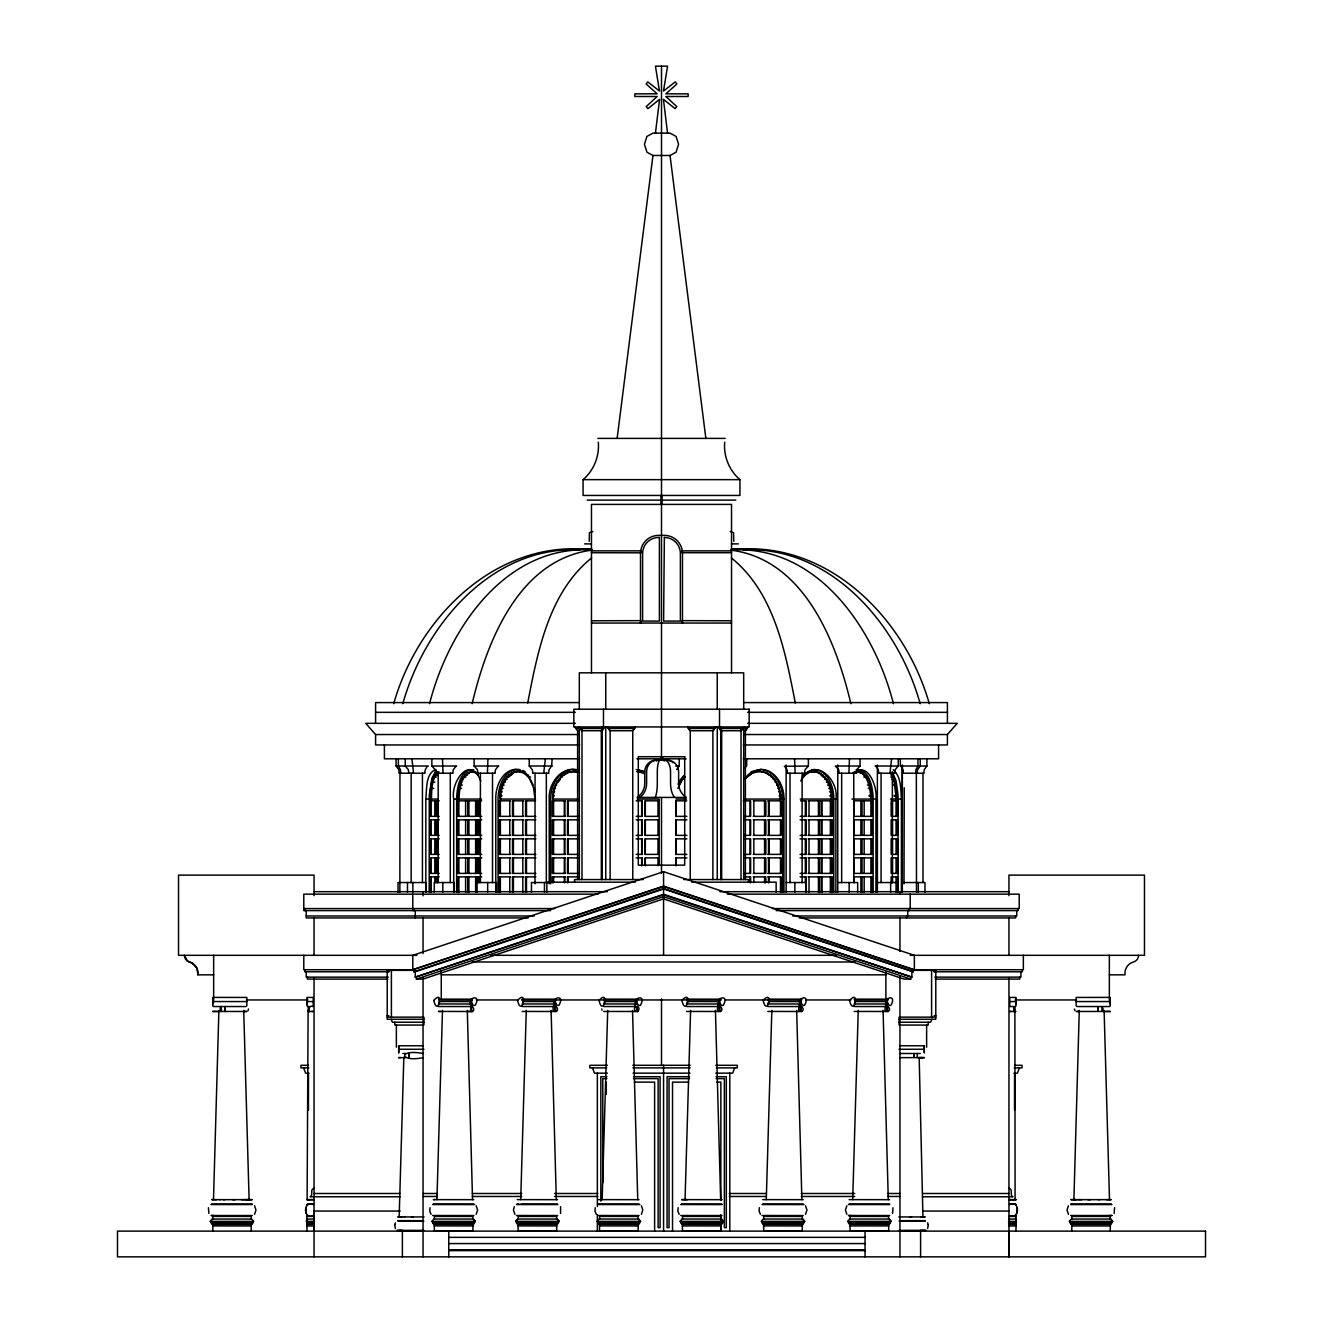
<?xml version="1.0" encoding="UTF-8"?>
<svg xmlns="http://www.w3.org/2000/svg" width="1323" height="1323" viewBox="0 0 1323 1323"><rect width="100%" height="100%" fill="white"/><g stroke="black" fill="none" stroke-linecap="round" stroke-linejoin="round"><path stroke-width="1.5" d="M212.805 1231.151L212.805 1225.908L251.221 1225.958L251.469 1224.354M212.805 1219.062L212.805 1216.416L251.221 1216.416L251.221 1219.062M212.821 1005.728L212.821 997.41L246.839 997.443L246.839 1005.728M217.17 1216.432L217.17 1215.539L211.035 1215.523L213.846 1215.523M246.855 1216.449L246.855 1215.539L252.28 1215.539M251.221 1231.151L251.221 1225.958M313.237 1216.449L313.237 1215.539C302.967 1220.071 302.967 1200.011 313.237 1204.575M307.002 1231.151L306.953 1224.321L307.002 1225.941L314.047 1225.958L314.08 1224.354M307.002 1005.728L307.002 997.443L313.237 997.443L313.237 1005.728M307.796 1216.432L306.804 1215.523M311.649 1011.45L313.104 1011.467L309.268 1011.483L309.268 1006.555L307.383 1006.538M314.047 1231.151L314.047 1211.058L400.191 1211.058M423.377 1045.765L398.703 1045.765L398.703 1052.777L398.703 1050.131M434.176 1224.321L434.407 1231.118L472.824 1231.151L473.072 1224.354M434.407 1219.029L434.424 1216.416L472.84 1216.449L472.84 1219.062M438.789 1216.416L438.789 1215.523M468.458 1216.432L468.474 1215.539M470.194 1003.992L471.831 1009.019L470.194 1011.467M471.898 1003.992C467.962 1017.007 477.586 1009.763 471.898 1006.555M517.955 1224.321L518.186 1231.118L556.619 1231.151L556.867 1224.354M518.203 1219.029L518.203 1216.416L556.636 1216.449L556.636 1219.062M522.585 1216.416L522.585 1215.523M552.253 1216.432L552.253 1215.539M553.99 1003.992C550.368 1016.726 559.149 1010.044 553.973 1006.555M555.677 1003.992C551.741 1017.007 561.382 1009.763 555.677 1006.555M599.385 1224.321L599.617 1231.118L638.05 1231.151L638.298 1224.354M599.633 1219.029L599.633 1216.416L638.066 1216.449L638.066 1219.062M604.016 1216.416L604.016 1215.523M633.684 1216.432L633.684 1215.539M635.42 1003.992C631.799 1016.726 640.58 1010.044 635.42 1006.555M682.288 1224.321L682.519 1231.118L720.952 1231.151L721.2 1224.354M682.536 1219.029L682.536 1216.416L720.969 1216.449L720.969 1219.062M686.918 1216.416L686.918 1215.523M716.586 1216.432L716.586 1215.539M718.323 1003.992C714.701 1016.726 723.483 1010.044 718.306 1006.555M720.01 1003.992C716.074 1017.007 725.715 1009.763 720.01 1006.555M763.52 1224.321L763.751 1231.118L802.185 1231.151L802.433 1224.354M763.768 1219.029L763.768 1216.416L802.201 1216.449L802.185 1219.062M768.15 1216.416L768.15 1215.523M797.819 1216.432L797.819 1215.539M799.539 1003.992C795.933 1016.726 804.715 1010.044 799.539 1006.555M801.242 1003.992C797.306 1017.007 806.947 1009.763 801.242 1006.555M849.945 1224.321L850.176 1231.118L888.593 1231.151L888.841 1224.354M850.176 1219.029L850.176 1216.416L888.609 1216.449L888.609 1219.062M854.559 1216.416L854.559 1215.523M884.227 1216.432L884.227 1215.539L848.423 1215.506L851.235 1215.523M885.963 1003.992C882.342 1016.726 891.123 1010.044 885.963 1006.555M887.667 1003.992C883.714 1017.007 893.356 1009.763 887.65 1006.555M924.297 1052.777L924.297 1050.131M924.297 1048.362L924.297 1045.765L899.623 1045.765M1008.953 1231.118L1008.953 1256.85L1008.953 977.647M578.68 726.939A1.951 1.885 -90 0 0 579.722 728.427L580.565 729.668A3.936 3.82 -90 0 1 581.988 730.726L602.213 730.726A3.059 2.613 -90 0 1 603.09 729.668L603.635 728.477A2.067 1.77 -90 0 0 604.231 726.939M718.769 726.939A2.067 1.77 90 0 0 719.365 728.477L719.91 729.668A3.059 2.613 -90 0 1 720.787 730.726L720.787 879.563M308.242 1199.663L309.251 1199.663L307.118 1199.663L308.11 1010.425M602.114 727.071L601.667 729.668A3.936 0.926 -90 0 0 601.32 730.726L601.337 879.563M425.824 892.099L425.824 799.075C426.916 789.682 425.278 773.36 435.879 769.556M216.509 1199.663L213.499 1199.663L218.89 1010.425M398.851 1216.912L397.793 1216.928L399.166 1216.945L403.829 1057.342M436.921 1199.647L442.494 1010.408M520.716 1199.647L526.273 1010.408M602.147 1199.647L607.704 1010.408M685.049 1199.647L690.606 1010.408M766.282 1199.647L771.838 1010.408M852.69 1199.647L858.247 1010.408M1075.665 1199.663L1073.896 1199.647L1079.287 1010.425M453.723 892.099L453.723 799.075C450.217 782.439 470.244 753.548 480.712 781.033M904.254 787.731L904.006 883.83M1008.804 1224.354L1016.147 1224.354L1015.998 1216.416M535.567 799.075L499.763 799.075C499.366 787.598 505.121 771.706 518.566 771.425M306.192 1207.717L306.274 1213.406M724.706 442.163C723.4 456.17 729.238 470.541 739.937 479.654L739.937 495.447L583.063 495.447L583.063 479.654C593.762 470.541 599.6 456.17 598.294 442.163M578.498 799.075L552.683 799.075C551.807 785.746 561.812 769.341 576.795 771.656M307.068 1003.975L306.969 999.13M1016.031 999.163L1015.932 1003.975M394.734 1224.701L395.345 1228.571M1016.726 1213.406L1016.808 1207.717M1011.351 1011.45L1009.796 1011.467L1013.732 1011.483L1013.732 1006.555L1009.896 1006.555M248.542 1009.002L247.98 1010.739M437.516 771.656C430.041 778.205 430.504 789.864 430.008 799.075M655.447 133.127L659.582 99.291L647.906 108.651L646.203 106.584L657.151 96.496L634.858 96.496L634.858 93.834L657.134 93.834L646.087 83.944L647.79 81.894L659.482 91.039L655.447 66.15L667.553 66.15L663.518 91.039L675.21 81.894L676.913 83.944L665.866 93.834L688.142 93.834L688.142 96.496L665.849 96.496L676.797 106.584L675.094 108.651L663.418 99.291L667.553 133.127M617.146 438.393L652.967 155.486L646.93 152.211L644.433 144.306L646.93 136.401L652.967 133.127L670.033 133.127L676.07 136.401L678.567 144.306L676.07 152.211L670.033 155.486L652.967 155.486M1110.444 1224.354L1110.195 1231.151M527.712 703.009C537.634 651.66 548.747 592.522 591.613 557.942M478.513 775.046C464.952 763.057 456.253 788.26 457.94 799.075L481.506 799.075M253.321 1221.394L253.007 1222.932L211.018 1222.915L210.704 1221.394M1112.296 1221.394L1111.982 1222.915L1069.993 1222.932L1069.679 1221.394M474.94 1221.394L474.61 1222.915L432.638 1222.882L432.323 1221.361M558.719 1221.394L558.405 1222.915L516.417 1222.882L516.102 1221.361M640.15 1221.394L639.836 1222.915L597.847 1222.882L597.533 1221.361M723.053 1221.394L722.738 1222.915L680.75 1222.882L680.435 1221.361M804.285 1221.394L803.971 1222.915L761.982 1222.882L761.668 1221.361M890.693 1221.394L890.379 1222.915L848.39 1222.882L848.076 1221.361M472.129 703.72C486.93 640.927 519.261 559.298 592.191 550.12M208.422 1207.717L208.869 1213.406M394.734 1224.734L395.362 1222.865M430.041 1207.701L429.76 1211.207L431.083 1214.282M595.267 1207.701L594.986 1211.207L596.309 1214.282M678.17 1207.701L677.872 1211.207L679.212 1214.282M759.385 1207.701L759.104 1211.207L760.444 1214.282M640.944 550.748L640.944 552.816L591.464 552.716M1013.732 1011.45L1015.932 1011.467L1013.732 1011.483L1013.732 1006.555L1015.617 1006.538M429.562 703.72C448.216 630.178 503.815 547.027 588.388 549.839M402.82 703.72C424.782 624.919 491.627 545.738 579.954 549.839M252.478 1222.932L252.015 1224.354L212.011 1224.354L211.548 1222.915M474.081 1222.932L473.617 1224.354L433.63 1224.321L433.167 1222.882M557.876 1222.932L557.413 1224.354L517.409 1224.321L516.946 1222.882M639.307 1222.932L638.844 1224.354L598.839 1224.321L598.376 1222.882M722.209 1222.932L721.746 1224.354L681.742 1224.321L681.279 1222.882M803.441 1222.932L802.978 1224.354L762.974 1224.321L762.511 1222.882M889.85 1222.932L889.387 1224.354L849.383 1224.321L848.919 1222.882M1111.452 1222.915L1110.989 1224.354L1070.985 1224.354L1070.522 1222.932M393.692 703.72C418.25 617.179 496.555 538.511 592.224 549.839M676.665 769.506L679.195 766.017L679.195 758.807M734.645 1067.893L732.694 1073.151L715.76 1073.151M1019.371 1067.893L1017.437 1073.151L1014.046 1073.151M677.839 788.392L682.569 779.396M212.623 1003.975L213.648 1001.544L212.623 999.13L213.648 1001.577M1109.352 1001.544L1110.377 999.13L1109.352 1001.577L1110.377 1003.975M471.451 1001.577L472.476 999.163L438.459 999.13L439.484 1001.544L438.459 1003.959L472.476 1003.992L471.451 1001.577L439.583 1001.544M523.28 1001.544L522.254 1003.959L556.255 1003.992L555.23 1001.577L556.272 999.163L522.254 999.13L523.28 1001.544L555.23 1001.577M604.71 1001.544L603.685 1003.959L637.686 1003.992L636.661 1001.577L637.703 999.163L603.685 999.13L604.71 1001.544L636.661 1001.577M687.613 1001.544L686.587 1003.959L720.588 1003.992L719.563 1001.577L720.605 999.163L686.587 999.13L687.613 1001.544L719.563 1001.577M800.795 1001.577L801.837 999.163L767.82 999.13L768.845 1001.544L767.803 1003.959L801.821 1003.992L800.795 1001.577L768.944 1001.544M887.22 1001.577L888.246 999.163L854.228 999.13L855.253 1001.544L854.228 1003.959L888.246 1003.992L887.22 1001.577L855.353 1001.544M927.655 1228.571L928.266 1224.701M1114.131 1213.406L1114.578 1207.717M514.283 1206.659L513.456 1210.032L514.879 1214.282M560.572 1213.423L560.572 1206.708M892.545 1213.423L892.992 1207.75M931.987 1019.272L930.549 1022.232L899.094 1022.232M677.971 784.258L684.272 775.559M800.729 781.033L802.416 778.106M744.336 768.2L746.701 766.017L746.701 758.807M254.562 1214.299L255.984 1210.049L254.562 1205.782M1068.438 1205.782L1067.016 1210.049L1068.438 1214.299M476.181 1214.316L477.603 1210.065L476.181 1205.815M641.39 1214.316L642.829 1210.065L641.407 1205.815M805.525 1214.316L806.964 1210.065L805.525 1205.815M846.869 1205.766L845.43 1210.032L846.852 1214.282M679.377 781.033L683.892 775.559M801.523 779.396L806.484 773.393M426.816 767.108L425.394 769.506A7.624 7.045 -90 0 0 425.014 773.211L398.951 773.211A7.624 6.053 -90 0 0 398.636 769.506L396.09 766.017L396.09 758.807M743.344 744.948L947.417 744.948L947.417 734.53L957.224 723.334L747.677 723.334M744.981 778.106L749.711 773.393L758.145 769.688M744.535 779.396L751.348 773.475M210.274 1221.394L212.325 1219.062L251.701 1219.062L253.751 1221.394L210.274 1221.394L212.325 1219.062M515.672 1221.361L517.723 1219.029L557.099 1219.062L559.149 1221.394L515.672 1221.361L517.723 1219.029M436.193 770.433L431.959 778.106L429.264 795.206L429.181 892.099M682.8 779.396L685.231 777.014M510.86 773.475L512.894 773.475L508.826 777.014L506.808 777.014M802.399 777.014C817.184 757.434 839.146 781.083 835.888 799.075L835.888 892.099M803.309 777.014C817.151 761.089 835.011 783.927 832.068 799.075L800.25 799.075M475.304 1005.166C482.647 990.91 461.165 1001.164 474.527 1005.579M559.083 1005.166C566.426 990.91 544.96 1001.164 558.306 1005.579M640.514 1005.166C647.857 990.91 626.391 1001.164 639.753 1005.579M723.416 1005.166C730.759 990.91 709.293 1001.164 722.639 1005.579M804.649 1005.166C811.991 990.91 790.526 1001.164 803.871 1005.579M891.057 1005.166C898.4 990.91 876.934 1001.164 890.296 1005.579M853.368 773.393C867.971 760.229 877.695 787.417 875.942 799.075L875.942 892.099M551.096 766.679L549.194 769.506A7.624 7.045 -90 0 0 548.813 773.211L532.574 773.211A7.624 7.045 -90 0 0 532.21 769.506L529.25 766.017L529.25 758.807M560.902 775.559L568.89 770.433M755.88 771.656L757.153 771.656L751.927 773.475L743.84 779.396M741.095 729.601L741.012 729.668A3.059 2.613 90 0 0 740.185 730.627M635.172 726.939A1.951 1.373 -90 0 1 634.412 728.427L608.448 728.477A1.951 1.373 -90 0 1 607.704 726.939A2.067 2.067 0 0 0 608.448 728.477L609.076 729.668A3.936 2.778 -90 0 1 610.118 730.726L632.758 730.726A3.936 2.778 -90 0 1 633.8 729.684L634.428 728.477A2.067 2.067 0 0 0 635.123 726.939M687.877 726.939A2.067 2.067 0 0 0 688.572 728.477L689.2 729.668A3.936 2.778 90 0 1 690.242 730.726L712.882 730.726A3.936 2.778 -90 0 1 713.924 729.684L714.552 728.477A2.067 2.067 0 0 0 715.247 726.939A1.951 1.373 -90 0 1 714.536 728.427L688.572 728.477A1.951 1.373 -90 0 1 687.828 726.939M743.691 730.726L745.378 730.726A3.936 2.778 -90 0 1 746.42 729.684L747.032 728.477A1.951 1.373 -90 0 0 747.776 726.939M852.872 773.475L856.328 771.656M456.005 766.298L453.409 769.506A7.624 7.558 -90 0 0 453.012 773.211L435.449 773.211A7.624 7.558 -90 0 0 435.052 769.506L431.86 766.017L431.86 758.807M498.192 766.298L495.612 769.506A7.624 7.558 -90 0 0 495.215 773.211L477.702 773.211A7.624 7.558 -90 0 0 477.305 769.506L474.13 766.017L474.13 758.807M438.889 771.656C431.414 778.205 431.877 789.864 431.364 799.075M926.91 758.807L926.91 766.017L924.364 769.506A7.624 6.053 -90 0 0 924.049 773.211L903.196 773.211A7.624 6.053 -90 0 0 902.881 769.506L901.658 767.108M551.608 766.298L552.154 758.807M898.267 758.807L898.267 766.017L895.307 769.506A7.624 7.045 -90 0 0 894.927 773.211L878.489 773.211A7.624 7.045 -90 0 0 878.125 769.506L876.702 767.108M735.82 500.111L662.062 500.111L661.5 504.41L660.938 500.111L587.18 500.111M808.386 758.807L808.386 766.017L805.211 769.506A7.624 7.558 -90 0 0 804.814 773.211L787.317 773.211A7.624 7.558 -90 0 0 786.92 769.506L784.886 766.679M860.082 766.017L856.907 769.506A7.624 7.558 -90 0 0 856.51 773.211L838.931 773.211A7.624 7.558 -90 0 0 838.534 769.506L835.359 766.017L860.082 766.017L860.082 758.807M568.741 772.334C558.24 776.353 552.898 788.359 553.246 799.075M751.1 771.689L761.122 769.424M853.401 772.334C867.905 767.836 872.254 788.458 871.84 799.075L851.913 799.075M423.112 1053.488C397.859 1048.676 399.314 1062.617 423.112 1057.656M917.269 1057.656L917.269 1053.488M412.793 969.726L663.567 886.112L914.358 969.726L914.358 955.322L663.567 871.692L412.793 955.322L412.793 969.726L663.567 886.443L913.317 969.726L913.317 971.777L663.567 888.973L415.257 971.777L413.834 971.777L413.834 969.726M413.834 971.777L663.567 888.494L913.317 971.777M415.257 971.777L415.257 977.135L663.567 894.331L911.894 977.135L911.894 971.777M415.257 977.135L663.567 894.712L911.894 977.135M416.381 977.135L416.381 979.086L663.567 896.663L910.77 979.086L910.77 977.135M515.11 769.688C502.723 773.029 498.126 787.549 498.06 799.075L498.06 892.099M516.251 771.656C504.84 774.848 500.458 788.343 500.673 799.075M808.684 772.334C823.601 767.687 832.101 786.805 831.175 799.075M570.544 769.688C557.396 772.301 550.566 786.689 550.699 799.075L550.699 883.83M753.928 772.334L759.849 771.425M856.13 769.688C870.187 769.242 872.882 788.31 873.147 799.075L873.147 892.099M811.611 769.688C826.925 767.919 834.118 786.424 833.771 799.075L833.771 892.099M308.524 1199.663L306.804 1199.647L307.912 1199.663M313.104 1006.555C307.697 1003.942 307.548 1015.353 309.268 1011.45M1009.763 1204.575C1020.248 1199.845 1019.818 1219.773 1009.763 1215.539L1009.763 1216.449M1070.72 1204.046L1111.254 1204.046M1016.196 1215.539L1015.204 1216.432M1014.758 1199.663L1013.749 1199.663L1016.18 1199.663L1014.476 1199.663M314.246 1199.663L310.624 1199.663M1015.088 1199.663L1014.89 1010.425M243.713 1010.425L249.104 1199.647L232.55 1199.663M400.059 1216.945L400.77 1216.912M313.601 1199.663L309.764 1199.663M307.498 1204.029L313.534 1204.046M213.201 1006.538L246.061 1006.538M1076.939 1006.538L1109.799 1006.555M252.28 1204.558L211.035 1204.558M1070.72 1204.558L1111.965 1204.558M1070.72 1215.523L1111.965 1215.523L1109.154 1215.523M397.793 1221.063L423.823 1221.096M925.207 1221.096L899.177 1221.096M423.823 1230.39L397.181 1230.373L402.39 1230.34L402.39 1256.85M920.61 1256.85L920.61 1230.34L925.819 1230.357L899.177 1230.39M213.003 1199.647L211.746 1199.647L219.998 1199.663M248.476 1199.663L249.7 1199.663L241.282 1199.663M1074.474 1199.647L1073.284 1199.647L1081.718 1199.663M1073.896 1199.647L1074.822 1199.647M1104.11 1010.425L1109.501 1199.663L1106.491 1199.663M252.28 1204.046L211.746 1204.046M921.188 1216.945L925.207 1216.912L924.149 1216.912M922.941 1216.945L919.171 1057.342M925.108 1220.649L901.079 1220.666M244.358 1011.467L246.64 1011.467L212.623 1011.467L217.6 1011.45M1105.4 1011.467L1110.377 1011.467L1076.36 1011.467L1078.642 1011.45M400.472 1057.606L398.537 1057.639L405.731 1057.656M922.528 1057.639L920.246 1057.606L924.463 1057.623L899.888 1057.656M246.144 1199.663L252.28 1199.663L247.881 1199.647M473.783 1199.68L433.365 1199.63L434.622 1199.63M517.161 1199.63L557.578 1199.68M598.591 1199.63L639.009 1199.68M762.726 1199.63L803.144 1199.68M849.134 1199.63L889.552 1199.68M1012.922 1199.663L1014.046 1199.663M1075.119 1199.647L1070.836 1199.647L1076.856 1199.663M433.365 1204.029L473.783 1204.062M517.161 1204.029L518.781 1204.029M598.591 1204.029L639.009 1204.062M681.494 1204.029L721.911 1204.062M803.144 1204.062L762.842 1204.029M849.134 1204.029L889.552 1204.062M597.798 438.393L725.202 438.393M583.063 479.654L739.937 479.654M592.787 531.499L589.396 532.756L589.248 541.256M730.213 531.499L733.604 532.756L733.752 541.256M584.601 543.885L591.381 543.885M731.421 543.885L738.399 543.885M577.423 548.797L591.579 548.797M731.421 548.797L745.577 548.797M730.776 549.839C826.445 538.511 904.75 617.179 929.308 703.72M591.464 550.864L641.06 550.864M681.94 550.864L731.536 550.864M731.536 552.716L681.94 552.716L682.056 550.748M591.464 620.768L640.812 620.636L640.812 623.183L640.96 621.909M731.536 620.768L682.188 620.636L682.188 623.183L682.04 621.909M591.464 623.05L731.536 623.05M579.391 702.579L375.583 702.579L375.583 723.334M743.609 702.579L947.417 702.579L947.417 723.334M375.583 712.336L575.323 712.336M747.677 712.336L947.417 712.336M575.323 723.334L365.776 723.334L375.583 734.53L375.583 744.948L579.656 744.948M579.309 728.477L575.968 728.477A1.951 1.373 -90 0 1 575.224 726.939A1.951 1.373 90 0 0 575.968 728.427L576.596 729.668A3.936 2.778 -90 0 1 577.622 730.726L579.309 730.726M579.706 728.477L603.635 728.477M719.365 728.477L743.294 728.477A1.951 1.885 -90 0 0 744.32 726.939M743.691 728.477L747.032 728.477M720.787 730.726L741.012 730.726A3.936 3.82 -90 0 1 742.435 729.684L743.294 728.477M375.583 734.53L579.391 734.53M743.609 734.53L947.417 734.53M579.656 758.807L384.414 758.807L384.414 744.948M636.909 758.807L686.091 758.807M743.344 758.807L938.586 758.807L938.586 744.948M396.09 766.017L428.354 766.017M431.86 766.017L456.584 766.017M474.13 766.017L498.788 766.017M529.25 766.017L552.154 766.017M675.739 766.017L679.195 766.017M808.386 766.017L784.324 766.298M898.267 766.017L875.165 766.017L876.223 766.679M900.335 758.807L900.335 766.017L926.91 766.017M517.475 771.441L520.815 771.541M573.306 771.441L576.1 771.541M758.344 771.441L761.138 771.541M811.958 771.441L815.282 771.541M515.358 771.656L517.376 771.656M522.006 771.656L519.972 771.656L524.47 773.475L528.538 777.014L530.556 777.014M572.115 771.656L570.841 771.656L577.49 771.656M638.562 771.656L643.921 773.475M761.254 771.656C774.104 772.864 781.182 787.317 780.686 799.075M809.825 771.656L811.859 771.656M814.455 771.656L816.489 771.656M513.076 772.334L515.11 772.334M522.254 772.334L524.288 772.334M568.179 772.334L569.452 772.334M753.217 772.334L754.49 772.334M763.917 772.334L765.19 772.334M807.559 772.334L809.577 772.334M816.738 772.334L818.755 772.334M861.62 772.334L858.974 772.334L863.307 773.475M466.473 773.475L469.103 773.475M524.47 773.475L526.488 773.475M565.616 773.475L566.889 773.475M750.654 773.475L751.927 773.475M766.48 773.475L767.753 773.475M805.343 773.475L807.377 773.475M818.937 773.475L820.971 773.475M434.341 775.046L437.417 775.046M464.853 775.046L467.499 775.046M508.76 775.046L510.794 775.046M526.571 775.046L528.605 775.046M563.168 775.046L564.441 775.046M748.206 775.046L749.48 775.046M768.928 775.046L770.201 775.046M803.243 775.046L805.26 775.046M823.071 775.046L821.054 775.046L823.005 777.014L825.039 777.014M433.398 777.014L436.474 777.014M463.348 777.014L465.994 777.014M560.869 777.014L562.143 777.014M771.226 777.014L772.5 777.014M863.787 777.014L866.433 777.014M890.826 777.014L893.901 777.014L894.761 779.396L897.292 799.075M505.022 779.396L507.04 779.396M558.802 779.396L560.076 779.396L558.24 782.108L556.966 782.108M773.294 779.396L774.567 779.396M824.791 779.396L826.825 779.396M891.685 779.396L894.761 779.396M431.778 782.108L434.854 782.108M503.451 782.108L505.469 782.108M680.601 782.108L678.931 785.118M775.129 782.108L776.403 782.108M826.362 782.108L828.396 782.108M459.743 785.118L462.389 785.118M502.112 785.118L504.146 785.118M555.412 785.118L556.685 785.118M776.684 785.118L777.957 785.118M827.702 785.118L829.719 785.118M867.392 785.118L870.038 785.118M893.075 785.118L896.167 785.118M430.62 788.392L433.696 788.392M458.932 788.392L461.578 788.392M501.053 788.392L503.071 788.392M554.172 788.392L555.445 788.392M777.924 788.392L779.197 788.392M828.76 788.392L830.794 788.392M868.202 788.392L870.848 788.392M500.276 791.849L502.293 791.849M553.279 791.849L554.552 791.849M778.817 791.849L780.09 791.849M829.538 791.849L831.572 791.849M499.796 795.421L501.83 795.421M552.716 795.421L553.99 795.421M779.379 795.421L780.653 795.421M830.017 795.421L832.035 795.421M869.161 795.421L870.633 795.421L870.666 799.075M894.199 795.421L895.903 795.421L895.919 799.075M499.763 796.297L501.797 796.297M552.683 796.297L553.957 796.297M779.412 796.297L780.686 796.297M830.05 796.297L832.068 796.297M869.194 796.297L870.666 796.297M894.216 796.297L895.919 796.297M425.824 799.075L437.681 799.075M453.723 799.075L457.146 799.075M637.273 799.075L658.044 799.075M676.003 799.075L686.604 799.075M744.105 799.075L783.96 799.075L783.96 892.099M832.382 799.075L835.888 799.075M872.519 799.075L875.942 799.075M890.445 799.075L901.393 799.075L901.393 892.099M439.236 800.828L429.859 800.828L429.859 816.357L439.236 816.357M466.787 800.828L457.708 800.828L457.708 816.357L466.787 816.357M481.589 800.828L477.768 800.828L477.768 816.357L481.721 816.357M510.645 800.828L499.449 800.828L499.449 816.357L510.645 816.357M523.726 800.828L512.514 800.828L512.514 816.357L523.726 816.357M535.567 800.828L525.595 800.828L525.595 816.357L535.881 816.357M565.582 800.828L552.319 800.828L552.319 816.357L565.582 816.357M579.524 800.828L567.534 800.828L567.534 816.357L579.524 816.357M636.148 800.828L642.102 800.828M658.192 800.828L645.128 800.828L645.128 816.357L658.192 816.357M675.606 800.828L686.769 800.828M743.344 800.828L750.621 800.828L750.621 816.357L744.055 816.357M753.283 800.828L765.835 800.828L765.835 816.357L753.283 816.357M767.787 800.828L781.05 800.828L781.05 816.357L767.787 816.357M800.63 800.828L806.253 800.828L806.253 816.357L800.068 816.357M808.121 800.828L819.317 800.828L819.317 816.357L808.121 816.357M820.062 800.828L832.382 800.828L832.382 816.357L820.062 816.357M862.993 800.828L872.072 800.828L872.072 816.357L862.993 816.357M636.148 816.357L642.102 816.357M675.606 816.357L686.885 816.357M439.236 819.847L429.859 819.847L429.859 835.359L439.236 835.359M466.787 819.847L457.708 819.847L457.708 835.359L466.787 835.359M481.721 819.847L477.768 819.847L477.768 835.359L481.721 835.359M510.645 819.847L499.449 819.847L499.449 835.359L510.645 835.359M523.726 819.847L512.514 819.847L512.514 835.359L523.726 835.359M535.881 819.847L525.595 819.847L525.595 835.359L535.881 835.359M565.582 819.847L552.319 819.847L552.319 835.359L565.582 835.359M579.524 819.847L567.534 819.847L567.534 835.359L579.524 835.359M636.148 819.847L642.102 819.847M658.192 819.847L645.128 819.847L645.128 835.359L658.192 835.359M675.606 819.847L686.885 819.847M744.055 819.847L750.621 819.847L750.621 835.359L744.055 835.359M753.283 819.847L765.835 819.847L765.835 835.359L753.283 835.359M767.787 819.847L781.05 819.847L781.05 835.359L767.787 835.359M800.068 819.847L806.253 819.847L806.253 835.359L800.068 835.359M808.121 819.847L819.317 819.847L819.317 835.359L808.121 835.359M820.062 819.847L832.382 819.847L832.382 835.359L820.062 835.359M862.993 819.847L872.072 819.847L872.072 835.359L862.993 835.359M636.148 835.359L642.102 835.359M675.606 835.359L686.885 835.359M439.236 838.865L429.859 838.865L429.859 854.377L439.236 854.377M466.787 838.865L457.708 838.865L457.708 854.377L466.787 854.377M481.721 838.865L477.768 838.865L477.768 854.377L481.721 854.377M510.645 838.865L499.449 838.865L499.449 854.377L510.645 854.377M523.726 838.865L512.514 838.865L512.514 854.377L523.726 854.377M535.881 838.865L525.595 838.865L525.595 854.377L535.881 854.377M565.582 838.865L552.319 838.865L552.319 854.377L565.582 854.377M579.524 838.865L567.534 838.865L567.534 854.377L579.524 854.377M636.148 838.865L642.102 838.865M658.192 838.865L645.128 838.865L645.128 854.377L658.192 854.377M675.606 838.865L686.885 838.865M744.055 838.865L750.621 838.865L750.621 854.377L744.055 854.377M753.283 838.865L765.835 838.865L765.835 854.377L753.283 854.377M767.787 838.865L781.05 838.865L781.05 854.377L767.787 854.377M800.068 838.865L806.253 838.865L806.253 854.377L800.068 854.377M808.121 838.865L819.317 838.865L819.317 854.377L808.121 854.377M820.062 838.865L832.382 838.865L832.382 854.377L820.062 854.377M862.993 838.865L872.072 838.865L872.072 854.377L862.993 854.377M636.148 854.377L642.102 854.377M675.606 854.377L686.885 854.377M439.236 857.883L429.859 857.883L429.859 873.395L439.236 873.395M466.787 857.883L457.708 857.883L457.708 873.395L466.787 873.395M481.721 857.883L477.768 857.883L477.768 873.395L481.721 873.395M510.645 857.883L499.449 857.883L499.449 873.395L510.645 873.395M523.726 857.883L512.514 857.883L512.514 873.395L523.726 873.395M535.881 857.883L525.595 857.883L525.595 873.395L535.881 873.395M565.582 857.883L552.319 857.883L552.319 873.395L565.582 873.395M579.524 857.883L567.534 857.883L567.534 873.395L579.524 873.395M636.148 857.883L642.102 857.883M658.192 857.883L645.128 857.883L645.128 865.639M675.606 857.883L686.885 857.883M744.055 857.883L750.621 857.883L750.621 873.395L744.055 873.395M753.283 857.883L765.835 857.883L765.835 873.395L753.283 873.395M767.787 857.883L781.05 857.883L781.05 873.395L767.787 873.395M800.068 857.883L806.253 857.883L806.253 873.395L800.068 873.395M808.121 857.883L819.317 857.883L819.317 873.395L808.121 873.395M820.062 857.883L832.382 857.883L832.382 873.395L820.062 873.395M862.993 857.883L872.072 857.883L872.072 873.395L862.993 873.395M439.236 876.884L429.859 876.884L429.859 892.413M466.787 876.884L457.708 876.884L457.708 892.413M481.721 876.884L477.768 876.884L477.768 882.706M510.645 876.884L499.449 876.884L499.449 892.413M523.726 876.884L512.514 876.884L512.514 892.413M535.881 876.884L525.595 876.884L525.595 892.413M565.582 876.884L552.319 876.884L552.319 882.706M579.524 876.884L567.534 876.884L567.534 882.706M744.055 876.884L750.621 876.884L750.621 882.706M753.283 876.884L765.835 876.884L765.835 882.706M767.787 876.884L781.05 876.884L781.05 892.413M800.068 876.884L806.253 876.884L806.253 892.413M808.121 876.884L819.317 876.884L819.317 892.413M820.062 876.884L832.382 876.884L832.382 892.413M862.993 876.884L872.072 876.884L872.072 892.413M643.309 879.563L574.562 879.563L574.562 882.176M683.743 879.563L748.438 879.563L748.438 882.176M635.222 882.176L546.846 882.176L546.846 892.165M691.83 882.176L776.154 882.176L776.154 892.165M549.938 882.54L531.466 882.54L531.466 892.215M786.127 882.54L806.005 882.54L806.005 892.215M837.757 882.54L857.684 882.54L857.684 892.215M877.397 882.54L896.018 882.54M902.269 882.54L924.975 882.54L924.975 892.215M314.047 891.685L607.307 891.685M719.811 891.685L1008.953 891.685M597.946 894.166L303.794 894.166L303.794 910.604L550.633 910.604M727.385 894.166L1019.206 894.166L1019.206 908.57L772.367 908.57M303.794 908.57L412.495 908.57M412.793 908.57L554.75 908.57M776.154 910.604L1018.181 910.604L1018.181 908.57M306.241 915.979L534.327 915.979M792.775 915.979L1016.759 915.979L1016.759 910.604M528.175 917.93L306.241 917.93L306.241 910.604M799.34 917.93L1015.634 917.93L1015.634 915.979M416.894 955.322L178.522 955.322L178.522 875.115L314.047 875.115L314.047 895.688M490.668 955.322L836.483 955.322M910.257 955.322L1144.478 955.322L1144.478 875.115L1008.953 875.115L1008.953 895.688M472.146 961.986L855.005 961.986M412.495 969.726L303.794 969.726L303.794 955.322M912.589 969.726L1023.357 969.726L1023.357 955.322M415.141 970.338L387.209 970.338L387.209 1019.272L423.906 1019.272M911.828 970.338L935.791 970.338L935.791 1019.272L899.094 1019.272M387.209 971.628L388.846 971.628M934.154 971.628L935.791 971.628M388.912 971.777L304.819 971.777L304.819 969.726M934.121 971.777L1022.332 971.777L1022.332 969.726M197.954 974.836L196.846 968.023L192.083 963.045L187.469 961.044L184.426 955.322A6.913 6.913 0 0 0 189.503 961.986L192.083 963.045A11.659 11.659 0 0 1 197.954 974.836L213.648 974.836M441.27 974.836L885.881 974.836M1109.352 974.836L1125.046 974.836A11.659 11.659 0 0 1 1133.497 961.986A6.913 6.913 0 0 0 1138.574 955.322M388.284 977.135L306.241 977.135L306.241 971.777M934.749 977.135L1020.909 977.135L1020.909 971.777M387.887 979.086L307.366 979.086L307.366 977.135M416.381 979.086L423.046 979.086L663.567 898.879L904.105 979.086L910.77 979.086M935.163 979.086L1019.785 979.086L1019.785 977.135M246.442 999.956L307.895 999.956M472.146 999.956L441.27 999.956L441.27 970.933M476.263 999.956L517.425 999.956M521.543 999.956L721.217 999.956M725.335 999.956L801.49 999.956M805.608 999.956L850.887 999.956M855.005 999.956L885.881 999.956L885.881 972.041M1015.105 999.956L1076.558 999.956M212.821 1001.544L246.839 1001.577M307.002 1001.544L313.237 1001.577M1009.763 1001.577L1015.998 1001.544M1076.161 1001.577L1110.179 1001.544M387.209 1015.651L388.846 1015.651M934.154 1015.651L935.791 1015.651M387.209 1017.139L423.906 1017.139L423.906 1025.06L394.8 1025.06L394.8 1022.232M935.791 1017.139L899.094 1017.139L899.094 1025.06L928.2 1025.06L928.2 1022.232M423.906 1022.232L392.451 1022.232L391.013 1019.272M398.703 1049.255L423.988 1049.288M899.012 1049.288L924.297 1049.255M920.246 1053.488L899.888 1053.488M308.457 1065.296L300.966 1065.296L300.966 1067.893L308.838 1067.893M607.373 1065.296L589.86 1065.296L589.86 1067.893L606.728 1067.893M632.857 1065.296L690.193 1065.296M715.76 1065.296L737.291 1065.296L737.291 1067.893L716.371 1067.893M1014.543 1065.296L1022.034 1065.296L1022.034 1067.893L1014.162 1067.893M632.857 1067.893L690.193 1067.893M308.954 1073.151L305.563 1073.151L303.628 1067.893M607.373 1073.151L594.457 1073.151L592.506 1067.893M633.089 1073.151L690.011 1073.151M606.976 1076.69L600.84 1076.69L600.84 1201.102M633.519 1076.69L660.078 1076.69L660.078 1227.628L658.126 1227.628L658.126 1078.625L633.535 1078.625M689.548 1076.69L667.073 1076.69L667.073 1227.628L669.025 1227.628L669.025 1078.625L689.515 1078.625M716.09 1076.69L726.31 1076.69L726.31 1227.628L724.359 1227.628L724.359 1078.625L716.156 1078.625M606.893 1078.625L602.792 1078.625L602.792 1182.729M634.494 1082.131L654.62 1082.131L654.62 1231.118M688.638 1082.131L672.531 1082.131L672.531 1231.118M716.834 1082.131L720.853 1082.131L720.853 1200.507M314.047 1193.495L400.191 1193.495M423.046 1193.495L437.433 1193.495M472.377 1193.495L521.725 1193.495M554.602 1193.495L597.781 1193.495M729.337 1193.495L766.331 1193.495M801.275 1193.495L854.724 1193.495M887.617 1193.495L899.954 1193.495M922.809 1193.495L1008.953 1193.495M423.046 1196.472L437.433 1196.472M472.377 1196.472L521.725 1196.472M554.602 1196.472L597.781 1196.472M729.337 1196.472L766.331 1196.472M801.275 1196.472L854.724 1196.472M887.617 1196.472L899.954 1196.472M400.191 1196.786L310.045 1196.786A3.109 3.109 0 0 0 311.732 1194.024L311.732 1191.262A3.059 3.059 0 0 1 314.411 1188.219M922.809 1196.786L1012.955 1196.786A3.109 3.109 0 0 1 1011.268 1194.024L1011.268 1191.262A3.059 3.059 0 0 0 1008.589 1188.219M1078.195 1199.663L1090.45 1199.663M223.471 1199.663L235.163 1199.68M1013.236 1199.663L1009.234 1199.663M1087.837 1199.68L1099.529 1199.663M219.585 1199.663L224.662 1199.663M1098.338 1199.663L1111.254 1199.647L1109.997 1199.647M597.88 1204.542L639.836 1204.575M680.783 1204.542L722.027 1204.575M762.015 1204.542L803.971 1204.575M848.423 1204.542L889.668 1204.575M432.654 1204.542L474.626 1204.575M516.45 1204.542L557.694 1204.575M922.809 1211.058L1008.953 1211.058M246.855 1215.539L217.17 1215.539M516.433 1215.506L557.678 1215.556M597.864 1215.506L639.108 1215.556M680.766 1215.506L722.011 1215.556M761.998 1215.506L803.243 1215.556M889.668 1215.556L884.227 1215.539M432.654 1215.506L473.899 1215.556M314.047 1216.449L307.002 1216.416L306.523 1221.394L306.853 1224.354L314.196 1224.354M1008.953 1216.449L1015.998 1216.449M1071.779 1216.449L1110.195 1216.449M411.453 1216.945L424.104 1216.945M898.896 1216.945L911.547 1216.945M404.425 1216.945L413.107 1216.945M909.893 1216.945L921.486 1216.945M314.13 1219.062L306.903 1219.062L306.523 1221.394L314.51 1221.394M1008.87 1219.062L1016.097 1219.062L1016.477 1221.394L1008.49 1221.394M1110.675 1219.062L1071.299 1219.062L1069.249 1221.394L1112.726 1221.394L1110.675 1219.062L1112.726 1221.361M421.921 1220.666L397.892 1220.649M306.771 1222.915L314.378 1222.932M1008.622 1222.932L1016.329 1222.915M1110.195 1225.941L1071.779 1225.958L1071.531 1224.354M448.745 1237.352L865.044 1237.352M448.745 1243.57L865.044 1243.57M448.745 1249.805L865.044 1249.805M448.745 1250.632L865.044 1250.632M854.228 1006.522L888.229 1006.555M522.238 1006.522L556.255 1006.555M603.685 1006.522L637.686 1006.555M686.571 1006.522L720.588 1006.555M767.803 1006.522L801.821 1006.555M438.459 1006.522L472.476 1006.555M767.803 1011.45L801.821 1011.483M854.211 1011.45L888.229 1011.483M467.482 1011.467L472.46 1011.483L438.459 1011.45L440.724 1011.45M522.238 1011.45L556.255 1011.483M603.668 1011.45L637.686 1011.483M686.571 1011.45L720.588 1011.483M402.754 1053.488L405.731 1053.488M1012.376 1199.663L1010.491 1199.663M687.563 1199.647L681.626 1199.63L722.044 1199.68L720.407 1199.663M308.954 1199.663L310.078 1199.663M520.964 1204.029L557.694 1204.062M401.514 1216.945L404.772 1216.945M399.166 1216.912L401.812 1216.945M889.089 1219.062L849.697 1219.029L847.646 1221.361L891.14 1221.394L889.089 1219.062L891.14 1221.394M638.546 1219.062L599.154 1219.029L597.103 1221.361L640.58 1221.394L638.546 1219.062L640.58 1221.394M721.448 1219.062L682.056 1219.029L680.005 1221.361L723.483 1221.394L721.448 1219.062L723.483 1221.394M802.664 1219.062L763.288 1219.029L761.238 1221.361L804.715 1221.394L802.664 1219.062L804.715 1221.394M473.32 1219.062L433.944 1219.029L431.877 1221.361L475.37 1221.394L473.32 1219.062L475.37 1221.394M850.176 1225.908L888.593 1225.941M518.203 1225.908L556.619 1225.941M599.633 1225.908L638.05 1225.941M682.536 1225.908L720.952 1225.941M763.768 1225.908L802.185 1225.941M434.407 1225.908L472.84 1225.941M922.23 1216.912L923.735 1216.945M1008.754 1199.663L1010.772 1199.663M248.178 1199.647L249.104 1199.647M1009.466 1204.046L1015.502 1204.029M1015.204 1204.542L1016.196 1204.558M307.796 1204.575L306.804 1204.558M743.046 549.839C831.373 545.738 898.218 624.919 920.18 703.72M734.612 549.839C819.185 547.027 874.784 630.178 893.438 703.72M730.809 550.12C803.739 559.298 836.07 640.927 850.871 703.72M636.231 769.556L644.615 771.689M636.628 771.541L641.159 772.334M759.849 769.424C775.146 768.845 784.357 785.415 783.96 799.075M759.27 771.425L762.528 771.656M572.065 769.424L577.969 770.433M520.22 769.688C503.831 766.43 495.232 785.482 495.794 799.075L495.794 892.099M515.408 769.424L522.899 771.689L529.432 777.014M517.673 771.425L523.164 772.334M856.924 771.425C867.441 773.294 869.691 786.557 870.633 795.421M473.651 769.688C459.594 769.242 456.898 788.31 456.65 799.075L456.65 892.099M637.868 769.688L644.053 771.689M762.825 769.688C775.973 772.301 782.803 786.689 782.67 799.075L782.67 892.099M761.965 771.656C774.087 774.153 780.553 787.565 780.123 799.075M579.441 770.433C562.143 764.429 548.152 783.216 549.227 799.075L549.227 883.83M576.216 771.656L579.441 772.334M476.379 772.334C462.57 768.68 458.849 788.971 459.131 799.075M522.734 770.433L525.165 771.689M900.335 766.017L901.244 766.679M893.174 769.688C901.343 776.634 900.665 789.252 901.393 799.075M731.387 557.942C774.253 592.522 785.366 651.66 795.288 703.009M581.905 729.601L581.988 729.668A3.059 2.613 -90 0 1 582.815 730.627M525.198 773.393L530.325 779.396L533.219 785.118M890.875 772.334L893.901 777.014M557.099 1219.062L559.149 1221.394M892.281 771.689L896.151 781.033L898.036 795.206L898.119 892.099M890.561 773.475L894.15 782.108L895.903 795.421M1075.02 1010.739L1074.458 1009.002M529.266 778.106L533.516 787.731L535.005 799.075M927.638 1222.865L928.266 1224.734M602.031 1010.21L601.783 1008.986M534.294 788.392L535.054 791.849M212.556 1224.354L212.805 1225.941M670.033 155.486L705.854 438.393M781.198 795.206L781.397 799.075M720.886 727.071L721.333 729.668A3.936 0.926 -90 0 1 721.68 730.726L721.663 879.563M1008.92 1224.354L1008.953 1225.958L1015.998 1225.941L1016.047 1224.354L1015.998 1231.151M883.069 1010.425L888.295 1199.663M796.661 1010.425L801.887 1199.663M715.429 1010.425L720.655 1199.663M632.526 1010.425L637.752 1199.663M551.096 1010.425L556.322 1199.663M467.3 1010.425L472.543 1199.663M924.297 1045.765L924.297 1052.661M398.703 1045.765L398.703 1048.362M1110.179 1005.728L1110.179 997.41L1076.161 997.443L1076.161 1005.728M1110.195 1216.416L1110.195 1219.062M1109.352 955.322L1109.352 999.956M1105.83 1215.539L1105.83 1216.432M1076.145 1215.539L1076.145 1216.449M1071.779 1216.416L1071.779 1219.062M1071.779 1225.908L1071.779 1231.151M1015.998 1005.728L1015.998 997.443L1009.763 997.443L1009.763 1005.728M1014.543 1073.185L1014.543 1110.096M1008.953 917.93L1008.953 955.322M931.607 970.338L931.607 1017.139M926.629 1025.06L926.629 1047.188M923.007 773.211L923.007 882.54M920.246 758.807L920.246 766.017L917.699 769.506A7.624 6.053 -90 0 0 917.385 773.211M918.311 882.54L918.311 892.215M917.964 758.807L917.964 766.017L916.012 769.506A7.624 4.647 -90 0 0 915.781 773.211M916.492 892.215L916.343 773.211M910.207 894.166L910.207 908.57M909.166 908.57L909.166 910.604M907.743 910.604L907.743 915.979M906.619 915.979L906.619 917.93M899.954 891.685L899.954 894.166M899.954 917.93L899.954 951.386M899.954 976.44L899.954 1256.85M897.441 892.413L897.441 876.884L892.479 876.884L892.479 882.706M896.068 800.828L896.068 816.357M896.068 819.847L896.068 835.359M896.068 838.865L896.068 854.377M896.068 857.883L896.068 873.395M896.068 876.884L896.068 892.413M892.347 773.211L892.347 882.54M891.586 758.807L890.362 769.506A7.624 2.911 -90 0 0 890.214 773.211M891.14 800.828L891.14 816.357M891.14 819.847L891.14 835.359M891.14 838.865L891.14 854.377M891.14 857.883L891.14 873.395M891.14 876.884L891.14 882.706M890.644 882.54L890.644 892.215M881.068 773.211L881.068 882.54M877.364 764.959L877.397 892.215M870.898 800.828L870.898 816.357M870.898 819.847L870.898 835.359M870.898 838.865L870.898 854.377M870.898 857.883L870.898 873.395M870.898 876.884L870.898 892.413M865.044 1231.118L865.044 1256.85M864.167 800.828L864.167 816.357M864.167 819.847L864.167 835.359M864.167 838.865L864.167 854.377M864.167 857.883L864.167 873.395M864.167 876.884L864.167 892.413M862.05 892.413L862.05 876.884L854.145 876.884L854.145 882.706M860.876 800.828L860.876 816.357M860.876 819.847L860.876 835.359M860.876 838.865L860.876 854.377M860.876 857.883L860.876 873.395M860.876 876.884L860.876 892.413M853.765 773.211L853.765 882.54M849.465 758.807L849.052 769.506A7.624 0.992 -90 0 0 849.002 773.211M849.134 882.54L849.134 892.215M841.66 773.211L841.66 882.54M837.757 764.959L837.757 892.215M831.489 800.828L831.489 816.357M831.489 819.847L831.489 835.359M831.489 838.865L831.489 854.377M831.489 857.883L831.489 873.395M831.489 876.884L831.489 892.413M830.364 800.828L830.364 816.357M830.364 819.847L830.364 835.359M830.364 838.865L830.364 854.377M830.364 857.883L830.364 873.395M830.364 876.884L830.364 892.413M822.096 800.828L822.096 816.357M822.096 819.847L822.096 835.359M822.096 838.865L822.096 854.377M822.096 857.883L822.096 873.395M822.096 876.884L822.096 892.413M821.186 800.828L821.186 816.357M821.186 819.847L821.186 835.359M821.186 838.865L821.186 854.377M821.186 857.883L821.186 873.395M821.186 876.884L821.186 892.413M818.424 800.828L818.424 816.357M818.424 819.847L818.424 835.359M818.424 838.865L818.424 854.377M818.424 857.883L818.424 873.395M818.424 876.884L818.424 892.413M809.014 800.828L809.014 816.357M809.014 819.847L809.014 835.359M809.014 838.865L809.014 854.377M809.014 857.883L809.014 873.395M809.014 876.884L809.014 892.413M805.343 800.828L805.343 816.357M805.343 819.847L805.343 835.359M805.343 838.865L805.343 854.377M805.343 857.883L805.343 873.395M805.343 876.884L805.343 882.706M802.118 773.211L802.118 882.54M794.858 882.54L794.858 892.215M794.577 758.807L794.991 769.506A7.624 0.992 -90 0 1 795.04 773.211M790.013 773.211L790.013 882.54M786.127 764.959L786.127 892.215M780.487 800.828L780.487 816.357M780.487 819.847L780.487 835.359M780.487 838.865L780.487 854.377M780.487 857.883L780.487 873.395M780.487 876.884L780.487 892.413M769.06 800.828L769.06 816.357M769.06 819.847L769.06 835.359M769.06 838.865L769.06 854.377M769.06 857.883L769.06 873.395M769.06 876.884L769.06 882.706M768.498 800.828L768.498 816.357M768.498 819.847L768.498 835.359M768.498 838.865L768.498 854.377M768.498 857.883L768.498 873.395M768.498 876.884L768.498 882.706M765.273 800.828L765.273 816.357M765.273 819.847L765.273 835.359M765.273 838.865L765.273 854.377M765.273 857.883L765.273 873.395M765.273 876.884L765.273 882.706M764.562 800.828L764.562 816.357M764.562 819.847L764.562 835.359M764.562 838.865L764.562 854.377M764.562 857.883L764.562 873.395M764.562 876.884L764.562 882.706M753.845 800.828L753.845 816.357M753.845 819.847L753.845 835.359M753.845 838.865L753.845 854.377M753.845 857.883L753.845 873.395M753.845 876.884L753.845 882.706M750.042 800.828L750.042 816.357M750.042 819.847L750.042 835.359M750.042 838.865L750.042 854.377M750.042 857.883L750.042 873.395M750.042 876.884L750.042 882.706M745.378 879.563L745.378 730.726A3.936 2.778 90 0 1 746.42 729.684M743.691 709.211L743.691 672.828L579.309 672.828L579.309 709.211M743.691 726.939L743.691 879.563M741.012 730.726L741.012 879.563M731.536 672.828L731.536 504.41L591.464 504.41L591.464 672.828M729.8 1073.151L729.8 1231.118M720.853 1214.795L720.853 1231.118M719.514 709.211L719.514 726.939M717.248 672.828L717.248 709.211M717.248 726.939L717.248 879.563M712.882 879.563L712.882 730.726A3.059 3.059 0 0 1 713.924 729.668M690.242 879.563L690.242 730.726A3.059 3.059 0 0 0 689.2 729.668M682.486 623.183L682.486 553.494A18.125 18.125 0 0 0 664.361 535.368L658.639 535.368A18.125 18.125 0 0 0 640.514 553.494L640.514 623.183M676.036 800.828L676.036 816.357M676.036 819.847L676.036 835.359M676.036 838.865L676.036 854.377M676.036 857.883L676.036 865.639M675.855 800.828L675.855 816.357M675.855 819.847L675.855 835.359M675.855 838.865L675.855 854.377M675.855 857.883L675.855 865.639M663.567 871.692L663.567 955.322M663.567 1065.296L663.567 1231.118M662.608 756.723L662.608 760.196M662.062 495.447L662.062 500.111M661.5 66.15L661.5 495.447M661.5 500.822L661.5 756.723M661.5 797.769L661.5 873.378M661.5 998.964L661.5 1065.495M660.938 495.447L660.938 500.111M660.772 756.723L660.772 760.196M659.168 799.075L659.168 865.225M658.011 800.828L658.011 816.357M658.011 819.847L658.011 835.359M658.011 838.865L658.011 854.377M658.011 857.883L658.011 865.639M645.326 800.828L645.326 816.357M645.326 819.847L645.326 835.359M645.326 838.865L645.326 854.377M645.326 857.883L645.326 865.639M641.87 800.828L641.87 816.357M641.87 819.847L641.87 835.359M641.87 838.865L641.87 854.377M641.87 857.883L641.87 865.639M641.672 800.828L641.672 816.357M641.672 819.847L641.672 835.359M641.672 838.865L641.672 854.377M641.672 857.883L641.672 865.639M632.758 879.563L632.758 730.726A3.059 3.059 0 0 1 633.8 729.668M610.118 879.563L610.118 730.726A3.059 3.059 0 0 0 609.076 729.668M606.298 1082.131L606.298 1094.386M605.752 672.828L605.752 709.211M605.752 726.939L605.752 879.563M603.486 709.211L603.486 726.939M602.213 730.726L602.213 879.563M597.351 1073.151L597.351 1206.51M597.351 1214.712L597.351 1231.118M581.988 730.726L581.988 879.563M579.309 726.939L579.309 879.563M577.622 730.726L577.622 879.563M568.096 800.828L568.096 816.357M568.096 819.847L568.096 835.359M568.096 838.865L568.096 854.377M568.096 857.883L568.096 873.395M568.096 876.884L568.096 882.706M564.871 800.828L564.871 816.357M564.871 819.847L564.871 835.359M564.871 838.865L564.871 854.377M564.871 857.883L564.871 873.395M564.871 876.884L564.871 882.706M564.309 800.828L564.309 816.357M564.309 819.847L564.309 835.359M564.309 838.865L564.309 854.377M564.309 857.883L564.309 873.395M564.309 876.884L564.309 882.706M553.593 800.828L553.593 816.357M553.593 819.847L553.593 835.359M553.593 838.865L553.593 854.377M553.593 857.883L553.593 873.395M553.593 876.884L553.593 882.706M552.882 800.828L552.882 816.357M552.882 819.847L552.882 835.359M552.882 838.865L552.882 854.377M552.882 857.883L552.882 873.395M552.882 876.884L552.882 882.706M546.333 773.211L546.333 882.54M545.341 758.807L544.117 769.506A7.624 2.911 -90 0 0 543.968 773.211M544.448 882.54L544.448 892.215M535.054 773.211L535.005 883.83M526.488 800.828L526.488 816.357M526.488 819.847L526.488 835.359M526.488 838.865L526.488 854.377M526.488 857.883L526.488 873.395M526.488 876.884L526.488 892.413M522.817 800.828L522.817 816.357M522.817 819.847L522.817 835.359M522.817 838.865L522.817 854.377M522.817 857.883L522.817 873.395M522.817 876.884L522.817 892.413M513.423 800.828L513.423 816.357M513.423 819.847L513.423 835.359M513.423 838.865L513.423 854.377M513.423 857.883L513.423 873.395M513.423 876.884L513.423 892.413M509.752 800.828L509.752 816.357M509.752 819.847L509.752 835.359M509.752 838.865L509.752 854.377M509.752 857.883L509.752 873.395M509.752 876.884L509.752 892.413M500.359 800.828L500.359 816.357M500.359 819.847L500.359 835.359M500.359 838.865L500.359 854.377M500.359 857.883L500.359 873.395M500.359 876.884L500.359 892.413M496.39 892.215L496.39 882.54L476.512 882.54L476.512 892.215M492.503 773.211L492.503 882.54M487.955 758.807L487.542 769.506A7.624 0.992 -90 0 0 487.492 773.211M487.658 882.54L487.658 892.215M480.398 773.211L480.398 882.54M478.943 800.828L478.943 816.357M478.943 819.847L478.943 835.359M478.943 838.865L478.943 854.377M478.943 857.883L478.943 873.395M478.943 876.884L478.943 882.706M476.809 892.413L476.809 876.884L467.73 876.884L467.73 892.413M475.635 800.828L475.635 816.357M475.635 819.847L475.635 835.359M475.635 838.865L475.635 854.377M475.635 857.883L475.635 873.395M475.635 876.884L475.635 892.413M468.904 800.828L468.904 816.357M468.904 819.847L468.904 835.359M468.904 838.865L468.904 854.377M468.904 857.883L468.904 873.395M468.904 876.884L468.904 892.413M465.613 800.828L465.613 816.357M465.613 819.847L465.613 835.359M465.613 838.865L465.613 854.377M465.613 857.883L465.613 873.395M465.613 876.884L465.613 892.413M458.883 800.828L458.883 816.357M458.883 819.847L458.883 835.359M458.883 838.865L458.883 854.377M458.883 857.883L458.883 873.395M458.883 876.884L458.883 892.413M454.186 892.215L454.186 882.54L434.258 882.54L434.258 892.215M450.283 773.211L450.283 882.54M448.745 1231.118L448.745 1256.85M442.808 882.54L442.808 892.215M442.477 758.807L442.891 769.506A7.624 0.992 -90 0 1 442.94 773.211M438.178 773.211L438.178 882.54M437.533 800.828L437.533 816.357M437.533 819.847L437.533 835.359M437.533 838.865L437.533 854.377M437.533 857.883L437.533 873.395M437.533 876.884L437.533 882.706M436.16 800.828L436.16 816.357M436.16 819.847L436.16 835.359M436.16 838.865L436.16 854.377M436.16 857.883L436.16 873.395M436.16 876.884L436.16 882.706M434.82 800.828L434.82 816.357M434.82 819.847L434.82 835.359M434.82 838.865L434.82 854.377M434.82 857.883L434.82 873.395M434.82 876.884L434.82 882.706M431.215 800.828L431.215 816.357M431.215 819.847L431.215 835.359M431.215 838.865L431.215 854.377M431.215 857.883L431.215 873.395M431.215 876.884L431.215 892.413M426.105 892.215L426.105 882.54L398.025 882.54L398.025 892.215M423.046 891.685L423.046 895.82M423.046 917.93L423.046 953.585M423.046 977.912L423.046 1256.85M422.434 773.211L422.434 882.54M415.257 910.604L415.257 917.93M413.834 908.57L413.834 910.604M412.859 882.54L412.859 892.215M412.793 894.166L412.793 910.604M411.916 758.807L413.14 769.506A7.624 2.911 -90 0 1 413.305 773.211M411.155 773.211L411.155 882.54M407.484 882.54L407.484 892.215M405.251 758.807L405.251 766.017L408.212 769.506A7.624 7.045 -90 0 1 408.575 773.211M399.993 773.211L399.86 892.215M398.372 758.807L398.372 766.017L400.323 769.506A7.624 4.647 -90 0 1 400.571 773.211M396.371 1025.06L396.371 1047.188M391.393 970.338L391.393 1017.139M314.047 917.93L314.047 955.322M314.047 977.647L314.047 1256.85M308.457 1073.185L308.457 1110.096M304.819 908.57L304.819 910.604M213.648 955.322L213.648 999.956M667.387 760.196A11.609 11.229 -90 0 1 678.616 772.037L678.616 783.299A16.538 15.992 -90 0 0 686.29 797.422L637.091 797.422A16.538 15.992 -90 0 0 644.764 783.299L644.764 772.037A11.609 11.229 -90 0 1 655.993 760.196M670.645 761.105A11.609 10.005 -90 0 0 666.759 760.196L656.621 760.196A11.609 10.005 -90 0 0 646.616 772.037L646.616 783.299A16.538 14.255 -90 0 1 639.786 797.422M671.819 761.783A11.609 10.005 -90 0 1 672.927 762.66M663.17 760.196A11.609 2.927 90 0 1 664.295 761.105M656.44 761.105A11.609 5.871 90 0 1 658.705 760.196M660.21 760.196A11.609 2.927 90 0 0 657.299 772.037L657.299 783.299A16.538 4.167 -90 0 1 655.298 797.422M664.675 760.196A11.609 5.871 -90 0 1 670.546 772.037L670.546 783.299A16.538 8.368 -90 0 0 674.565 797.422M221.123 1006.555C222.694 1016.362 218.262 1008.969 221.123 1006.555M225.224 1006.555L225.224 1011.483L225.224 1006.555M308.524 1006.555L308.524 1011.467L308.524 1006.555M409.204 1053.488L409.204 1057.656L409.204 1053.488M637.107 1006.555C634.61 1017.04 642.3 1008.043 637.107 1006.555M1014.658 1009.019C1014.476 1015.866 1014.46 1002.09 1014.658 1009.019M914.21 1055.572C913.73 1061.476 913.73 1049.668 914.21 1055.572M1098.255 1009.019C1097.693 1015.981 1097.693 1002.057 1098.255 1009.019M1102.82 1009.019C1101.712 1016.064 1101.712 1001.974 1102.82 1009.019M433.779 1000.469C438.012 1018.131 444.71 987.983 433.779 1000.469M517.574 1000.469C521.808 1018.131 528.505 987.983 517.574 1000.469M599.005 1000.469C603.238 1018.131 609.936 987.983 599.005 1000.469M681.907 1000.469C686.141 1018.131 692.839 987.983 681.907 1000.469M763.139 1000.469C767.373 1018.131 774.071 987.983 763.139 1000.469M849.548 1000.469C853.782 1018.131 860.479 987.983 849.548 1000.469M659.4 537.469L658.639 537.469A16.025 16.025 0 0 0 642.614 553.494L642.614 621.082L659.4 621.082L659.4 537.469M664.361 537.469L663.6 621.082L680.386 621.082L680.386 553.494A16.025 16.025 0 0 0 664.361 537.469M749.165 709.211L573.835 709.211L573.835 726.939L749.165 726.939L749.165 709.211M684.702 756.723L638.298 756.723L638.298 865.143L684.702 865.143L684.702 756.723M476.809 800.828L467.73 800.828L467.73 816.357L476.809 816.357L476.809 800.828M862.05 800.828L854.145 800.828L854.145 816.357L862.05 816.357L862.05 800.828M897.441 800.828L892.479 800.828L892.479 816.357L897.441 816.357L897.441 800.828M476.809 819.847L467.73 819.847L467.73 835.359L476.809 835.359L476.809 819.847M862.05 819.847L854.145 819.847L854.145 835.359L862.05 835.359L862.05 819.847M897.441 819.847L892.479 819.847L892.479 835.359L897.441 835.359L897.441 819.847M476.809 838.865L467.73 838.865L467.73 854.377L476.809 854.377L476.809 838.865M862.05 838.865L854.145 838.865L854.145 854.377L862.05 854.377L862.05 838.865M897.441 838.865L892.479 838.865L892.479 854.377L897.441 854.377L897.441 838.865M476.809 857.883L467.73 857.883L467.73 873.395L476.809 873.395L476.809 857.883M862.05 857.883L854.145 857.883L854.145 873.395L862.05 873.395L862.05 857.883M897.441 857.883L892.479 857.883L892.479 873.395L897.441 873.395L897.441 857.883M1205.518 1231.118L117.482 1231.118L117.482 1256.85L1205.518 1256.85L1205.518 1231.118M902.303 892.115L902.303 764.959L902.269 892.215"/></g></svg>
